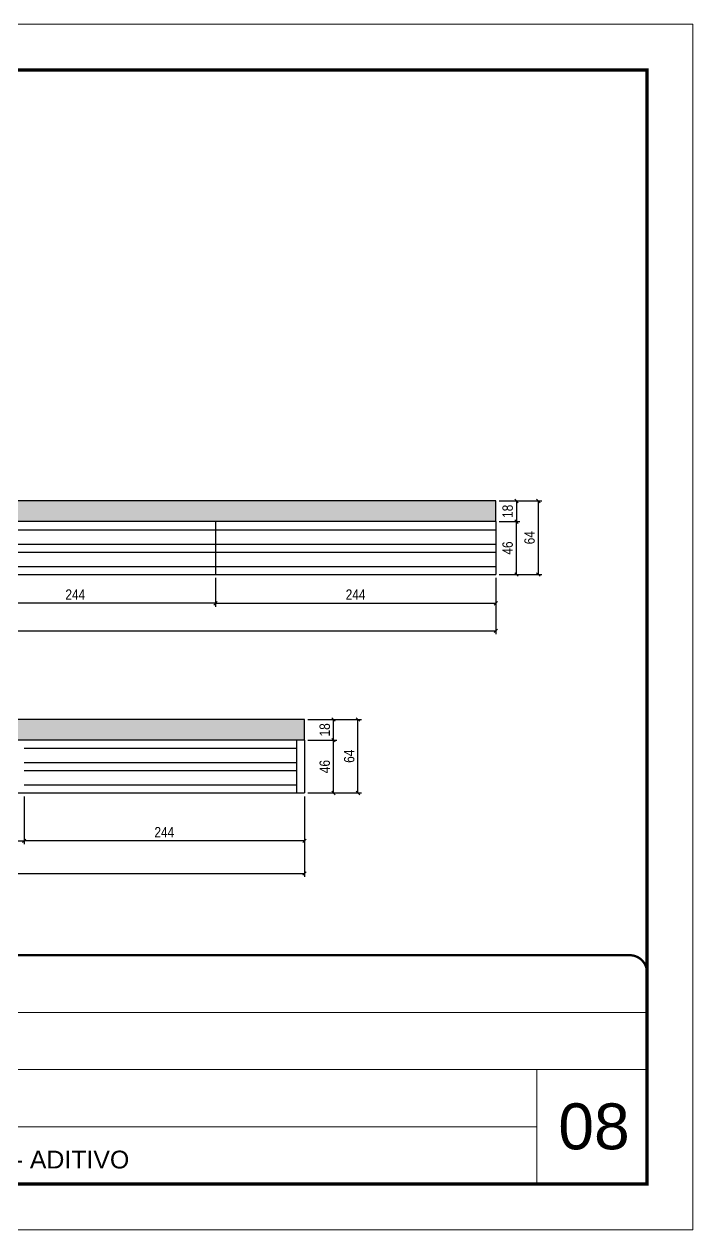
# Model space of a CAD drawing. Extents: x -10448 to -1189, y -11772 to 17235.
# Drawn here: x -4777 to -4195, y 14646 to 15696 of the extents above; entities that cross this region are included whole.
import ezdxf

# ---------------------------------------------------------------- set-up
doc = ezdxf.new("R2010")
doc.units = 0
doc.linetypes.add('CONTINUO', pattern=[0])
doc.linetypes.add('DASHED', pattern=[0.75, 0.5, -0.25])
for name, color, linetype, lineweight in [('CARIMBO', 255, 'Continuous', 9), ('Folhas', 255, 'Continuous', 9), ('SARRAFO DE PRESSAO', 251, 'DASHED', 9)]:
    doc.layers.add(name, color=color, linetype=linetype, lineweight=lineweight)
for name, color, linetype in [('COTA', 241, 'Continuous'), ('Painéis', 200, 'Continuous'), ('SARR_2.2x7', 40, 'Continuous')]:
    doc.layers.add(name, color=color, linetype=linetype)
doc.styles.add('ARIAL', font='arial.ttf')
doc.styles.add('COTA TECNICA-50', font='techl___.ttf', dxfattribs={"height": 9})
doc.dimstyles.new('COTA PAINEL-50', dxfattribs={"dimtxt": 9, "dimasz": 3, "dimexe": 3, "dimexo": 3, "dimgap": 3, "dimtad": 1, "dimdec": 1, "dimzin": 12, "dimdsep": 46, "dimtxsty": 'COTA TECNICA-50', "dimblk1": 'OBLIQUE', "dimblk2": 'OBLIQUE', "dimsah": 1, "dimcen": 0.9, "dimclrd": 4, "dimclre": 4, "dimclrt": 240, "dimadec": 1, "dimazin": 3, "dimtfac": 1, "dimtdec": 1, "dimtmove": 0, "dimatfit": 3, "dimfxl": 1, "dimtolj": 1, "dimtzin": 12, "dimarcsym": 0})

# ---------------------------------------------------------------- blocks, each defined once
blk = doc.blocks.new('9999999999')
at = {"color": 30, "linetype": 'CONTINUO'}
for p, q in [((98564.6, 34379.6), (99584, 34379.6)), ((98564.6, 34329.8), (99488, 34329.8)), ((99584, 34329.8), (99488, 34329.8)), ((99488, 34329.8), (99488, 34230.2)), ((98564.6, 34280), (99488, 34280))]:
    blk.add_line(p, q, dxfattribs=at)
at = {"color": 30, "linetype": 'CONTINUO', "const_width": 2}
blk.add_lwpolyline([(99584, 34230.2), (99584, 34414.4, 0.414214), (99569, 34429.4), (98229, 34429.4, 0.414214), (98214, 34414.4), (98214, 34245.2, 0.414214), (98229, 34230.2), (99584, 34230.2)], format="xyb", dxfattribs=at)
at = {"layer": 'Folhas'}
blk.add_lwpolyline([(98139, 34190.2), (99624, 34190.2), (99624, 35240.2), (98139, 35240.2)], close=True, dxfattribs=at)
at = {"layer": 'Folhas', "color": 30, "const_width": 3}
blk.add_lwpolyline([(98214, 34230.2), (99584, 34230.2), (99584, 35200.2), (98214, 35200.2)], close=True, dxfattribs=at)
at = {"color": 7, "linetype": 'Continuous', "ltscale": 5, "style": 'ARIAL'}
blk.add_text('LATERAL DE VIGA - ADITIVO', height=15.483, dxfattribs=at).set_placement((98837.7, 34243.7))
blk = doc.blocks.new('_Oblique')
at = {"color": 0, "linetype": 'ByBlock', "lineweight": -2}
blk.add_line((-0.5, -0.5), (0.5, 0.5), dxfattribs=at)
blk = doc.blocks.new('*D97')
at = {"layer": 'COTA', "color": 4, "linetype": 'ByBlock', "lineweight": -2, "transparency": 16777216}
for p, q in [((-5020.9, 15023.1), (-5020.9, 14981.4)), ((-4776.9, 15023.1), (-4776.9, 14981.4)), ((-5020.9, 14984.4), (-4776.9, 14984.4))]:
    blk.add_line(p, q, dxfattribs=at)
at = {"layer": 'Defpoints', "color": 0, "linetype": 'ByBlock', "transparency": 16777216}
for p in [(-5020.9, 15026.1), (-4776.9, 15026.1), (-4776.9, 14984.4)]:
    blk.add_point(p, dxfattribs=at)
at = {"layer": 'COTA', "color": 4, "linetype": 'ByBlock', "lineweight": -2, "transparency": 16777216, "xscale": 3, "yscale": 3, "zscale": 3, "rotation": 180}
blk.add_blockref('_Oblique', (-5020.9, 14984.4), dxfattribs=at)
at = {"layer": 'COTA', "color": 4, "linetype": 'ByBlock', "lineweight": -2, "transparency": 16777216, "xscale": 3, "yscale": 3, "zscale": 3}
blk.add_blockref('_Oblique', (-4776.9, 14984.4), dxfattribs=at)
at = {"layer": 'COTA', "color": 240, "linetype": 'ByBlock', "transparency": 16777216, "insert": (-4898.9, 14992), "char_height": 9, "attachment_point": 5, "style": 'COTA TECNICA-50'}
blk.add_mtext('\\A1;244', dxfattribs=at)
blk = doc.blocks.new('*D99')
at = {"layer": 'COTA', "color": 4, "linetype": 'ByBlock', "lineweight": -2, "transparency": 16777216}
for p, q in [((-4776.9, 15023.1), (-4776.9, 14981.4)), ((-4532.9, 15023.1), (-4532.9, 14981.4)), ((-4532.9, 14984.4), (-4776.9, 14984.4))]:
    blk.add_line(p, q, dxfattribs=at)
at = {"layer": 'Defpoints', "color": 0, "linetype": 'ByBlock', "transparency": 16777216}
for p in [(-4776.9, 15026.1), (-4532.9, 15026.1), (-4776.9, 14984.4)]:
    blk.add_point(p, dxfattribs=at)
at = {"layer": 'COTA', "color": 4, "linetype": 'ByBlock', "lineweight": -2, "transparency": 16777216, "xscale": 3, "yscale": 3, "zscale": 3, "rotation": 180}
blk.add_blockref('_Oblique', (-4776.9, 14984.4), dxfattribs=at)
at = {"layer": 'COTA', "color": 4, "linetype": 'ByBlock', "lineweight": -2, "transparency": 16777216, "xscale": 3, "yscale": 3, "zscale": 3}
blk.add_blockref('_Oblique', (-4532.9, 14984.4), dxfattribs=at)
at = {"layer": 'COTA', "color": 240, "linetype": 'ByBlock', "transparency": 16777216, "insert": (-4654.9, 14992), "char_height": 9, "attachment_point": 5, "style": 'COTA TECNICA-50'}
blk.add_mtext('\\A1;244', dxfattribs=at)
blk = doc.blocks.new('*D120')
at = {"layer": 'COTA', "color": 4, "linetype": 'ByBlock', "lineweight": -2, "transparency": 16777216}
for p, q in [((-4529.9, 15072.1), (-4504.7, 15072.1)), ((-4507.7, 15026.1), (-4507.7, 15072.1)), ((-4529.9, 15026.1), (-4504.7, 15026.1))]:
    blk.add_line(p, q, dxfattribs=at)
at = {"layer": 'Defpoints', "color": 0, "linetype": 'ByBlock', "transparency": 16777216}
for p in [(-4532.9, 15072.1), (-4507.7, 15072.1), (-4532.9, 15026.1)]:
    blk.add_point(p, dxfattribs=at)
at = {"layer": 'COTA', "color": 4, "linetype": 'ByBlock', "lineweight": -2, "transparency": 16777216, "xscale": 3, "yscale": 3, "zscale": 3}
for p, rotation in [((-4507.7, 15072.1), 90), ((-4507.7, 15026.1), 270)]:
    blk.add_blockref('_Oblique', p, dxfattribs=dict(at, rotation=rotation))
at = {"layer": 'COTA', "color": 240, "linetype": 'ByBlock', "transparency": 16777216, "insert": (-4515.2, 15049.1), "char_height": 9, "attachment_point": 5, "rotation": 90, "style": 'COTA TECNICA-50'}
blk.add_mtext('\\A1;46', dxfattribs=at)
blk = doc.blocks.new('*D121')
at = {"layer": 'COTA', "color": 4, "linetype": 'ByBlock', "lineweight": -2, "transparency": 16777216}
for p, q in [((-5508.9, 15023.1), (-5508.9, 14953)), ((-4532.9, 15023.1), (-4532.9, 14953)), ((-5508.9, 14956), (-4532.9, 14956))]:
    blk.add_line(p, q, dxfattribs=at)
at = {"layer": 'Defpoints', "color": 0, "linetype": 'ByBlock', "transparency": 16777216}
for p in [(-5508.9, 15026.1), (-4532.9, 15026.1), (-4532.9, 14956)]:
    blk.add_point(p, dxfattribs=at)
at = {"layer": 'COTA', "color": 4, "linetype": 'ByBlock', "lineweight": -2, "transparency": 16777216, "xscale": 3, "yscale": 3, "zscale": 3, "rotation": 180}
blk.add_blockref('_Oblique', (-5508.9, 14956), dxfattribs=at)
at = {"layer": 'COTA', "color": 4, "linetype": 'ByBlock', "lineweight": -2, "transparency": 16777216, "xscale": 3, "yscale": 3, "zscale": 3}
blk.add_blockref('_Oblique', (-4532.9, 14956), dxfattribs=at)
at = {"layer": 'COTA', "color": 240, "linetype": 'ByBlock', "transparency": 16777216, "insert": (-5020.9, 14963.6), "char_height": 9, "attachment_point": 5, "style": 'COTA TECNICA-50'}
blk.add_mtext('\\A1;976', dxfattribs=at)
blk = doc.blocks.new('*D100')
at = {"layer": 'COTA', "color": 4, "linetype": 'ByBlock', "lineweight": -2, "transparency": 16777216}
for p, q in [((-4610.4, 15213.4), (-4610.4, 15188.3)), ((-4366.4, 15213.4), (-4366.4, 15188.3)), ((-4610.4, 15191.3), (-4366.4, 15191.3))]:
    blk.add_line(p, q, dxfattribs=at)
at = {"layer": 'Defpoints', "color": 0, "linetype": 'ByBlock', "transparency": 16777216}
for p in [(-4610.4, 15216.4), (-4366.4, 15216.4), (-4366.4, 15191.3)]:
    blk.add_point(p, dxfattribs=at)
at = {"layer": 'COTA', "color": 4, "linetype": 'ByBlock', "lineweight": -2, "transparency": 16777216, "xscale": 3, "yscale": 3, "zscale": 3, "rotation": 180}
blk.add_blockref('_Oblique', (-4610.4, 15191.3), dxfattribs=at)
at = {"layer": 'COTA', "color": 4, "linetype": 'ByBlock', "lineweight": -2, "transparency": 16777216, "xscale": 3, "yscale": 3, "zscale": 3}
blk.add_blockref('_Oblique', (-4366.4, 15191.3), dxfattribs=at)
at = {"layer": 'COTA', "color": 240, "linetype": 'ByBlock', "transparency": 16777216, "insert": (-4488.4, 15198.9), "char_height": 9, "attachment_point": 5, "style": 'COTA TECNICA-50'}
blk.add_mtext('\\A1;244', dxfattribs=at)
blk = doc.blocks.new('*D101')
at = {"layer": 'COTA', "color": 4, "linetype": 'ByBlock', "lineweight": -2, "transparency": 16777216}
for p, q in [((-4854.4, 15213.4), (-4854.4, 15188.3)), ((-4610.4, 15213.4), (-4610.4, 15188.3)), ((-4610.4, 15191.3), (-4854.4, 15191.3))]:
    blk.add_line(p, q, dxfattribs=at)
at = {"layer": 'Defpoints', "color": 0, "linetype": 'ByBlock', "transparency": 16777216}
for p in [(-4854.4, 15216.4), (-4610.4, 15216.4), (-4854.4, 15191.3)]:
    blk.add_point(p, dxfattribs=at)
at = {"layer": 'COTA', "color": 4, "linetype": 'ByBlock', "lineweight": -2, "transparency": 16777216, "xscale": 3, "yscale": 3, "zscale": 3, "rotation": 180}
blk.add_blockref('_Oblique', (-4854.4, 15191.3), dxfattribs=at)
at = {"layer": 'COTA', "color": 4, "linetype": 'ByBlock', "lineweight": -2, "transparency": 16777216, "xscale": 3, "yscale": 3, "zscale": 3}
blk.add_blockref('_Oblique', (-4610.4, 15191.3), dxfattribs=at)
at = {"layer": 'COTA', "color": 240, "linetype": 'ByBlock', "transparency": 16777216, "insert": (-4732.4, 15198.9), "char_height": 9, "attachment_point": 5, "style": 'COTA TECNICA-50'}
blk.add_mtext('\\A1;244', dxfattribs=at)
blk = doc.blocks.new('*D122')
at = {"layer": 'COTA', "color": 4, "linetype": 'ByBlock', "lineweight": -2, "transparency": 16777216}
for p, q in [((-5318.9, 15213.4), (-5318.9, 15164.4)), ((-4366.4, 15213.4), (-4366.4, 15164.4)), ((-5318.9, 15167.4), (-4366.4, 15167.4))]:
    blk.add_line(p, q, dxfattribs=at)
at = {"layer": 'Defpoints', "color": 0, "linetype": 'ByBlock', "transparency": 16777216}
for p in [(-5318.9, 15216.4), (-4366.4, 15216.4), (-4366.4, 15167.4)]:
    blk.add_point(p, dxfattribs=at)
at = {"layer": 'COTA', "color": 4, "linetype": 'ByBlock', "lineweight": -2, "transparency": 16777216, "xscale": 3, "yscale": 3, "zscale": 3, "rotation": 180}
blk.add_blockref('_Oblique', (-5318.9, 15167.4), dxfattribs=at)
at = {"layer": 'COTA', "color": 4, "linetype": 'ByBlock', "lineweight": -2, "transparency": 16777216, "xscale": 3, "yscale": 3, "zscale": 3}
blk.add_blockref('_Oblique', (-4366.4, 15167.4), dxfattribs=at)
at = {"layer": 'COTA', "color": 240, "linetype": 'ByBlock', "transparency": 16777216, "insert": (-4842.7, 15175), "char_height": 9, "attachment_point": 5, "style": 'COTA TECNICA-50'}
blk.add_mtext('\\A1;952.5', dxfattribs=at)
blk = doc.blocks.new('*D123')
at = {"layer": 'COTA', "color": 4, "linetype": 'ByBlock', "lineweight": -2, "transparency": 16777216}
for p, q in [((-4363.4, 15280.4), (-4345.4, 15280.4)), ((-4348.4, 15280.4), (-4348.4, 15262.4)), ((-4363.4, 15262.4), (-4345.4, 15262.4))]:
    blk.add_line(p, q, dxfattribs=at)
at = {"layer": 'Defpoints', "color": 0, "linetype": 'ByBlock', "transparency": 16777216}
for p in [(-4366.4, 15280.4), (-4366.4, 15262.4), (-4348.4, 15262.4)]:
    blk.add_point(p, dxfattribs=at)
at = {"layer": 'COTA', "color": 4, "linetype": 'ByBlock', "lineweight": -2, "transparency": 16777216, "xscale": 3, "yscale": 3, "zscale": 3}
for p, rotation in [((-4348.4, 15280.4), 90), ((-4348.4, 15262.4), 270)]:
    blk.add_blockref('_Oblique', p, dxfattribs=dict(at, rotation=rotation))
at = {"layer": 'COTA', "color": 240, "linetype": 'ByBlock', "transparency": 16777216, "insert": (-4356, 15271.4), "char_height": 9, "attachment_point": 5, "rotation": 90, "style": 'COTA TECNICA-50'}
blk.add_mtext('\\A1;18', dxfattribs=at)
blk = doc.blocks.new('*D102')
at = {"layer": 'COTA', "color": 4, "linetype": 'ByBlock', "lineweight": -2, "transparency": 16777216}
for p, q in [((-4363.4, 15262.4), (-4345.4, 15262.4)), ((-4348.4, 15216.4), (-4348.4, 15262.4)), ((-4363.4, 15216.4), (-4345.4, 15216.4))]:
    blk.add_line(p, q, dxfattribs=at)
at = {"layer": 'Defpoints', "color": 0, "linetype": 'ByBlock', "transparency": 16777216}
for p in [(-4366.4, 15262.4), (-4348.4, 15262.4), (-4366.4, 15216.4)]:
    blk.add_point(p, dxfattribs=at)
at = {"layer": 'COTA', "color": 4, "linetype": 'ByBlock', "lineweight": -2, "transparency": 16777216, "xscale": 3, "yscale": 3, "zscale": 3}
for p, rotation in [((-4348.4, 15262.4), 90), ((-4348.4, 15216.4), 270)]:
    blk.add_blockref('_Oblique', p, dxfattribs=dict(at, rotation=rotation))
at = {"layer": 'COTA', "color": 240, "linetype": 'ByBlock', "transparency": 16777216, "insert": (-4356, 15239.4), "char_height": 9, "attachment_point": 5, "rotation": 90, "style": 'COTA TECNICA-50'}
blk.add_mtext('\\A1;46', dxfattribs=at)
blk = doc.blocks.new('*D103')
at = {"layer": 'COTA', "color": 4, "linetype": 'ByBlock', "lineweight": -2, "transparency": 16777216}
for p, q in [((-4363.4, 15280.4), (-4326.3, 15280.4)), ((-4329.3, 15216.4), (-4329.3, 15280.4)), ((-4363.4, 15216.4), (-4326.3, 15216.4))]:
    blk.add_line(p, q, dxfattribs=at)
at = {"layer": 'Defpoints', "color": 0, "linetype": 'ByBlock', "transparency": 16777216}
for p in [(-4366.4, 15280.4), (-4329.3, 15280.4), (-4366.4, 15216.4)]:
    blk.add_point(p, dxfattribs=at)
at = {"layer": 'COTA', "color": 4, "linetype": 'ByBlock', "lineweight": -2, "transparency": 16777216, "xscale": 3, "yscale": 3, "zscale": 3}
for p, rotation in [((-4329.3, 15280.4), 90), ((-4329.3, 15216.4), 270)]:
    blk.add_blockref('_Oblique', p, dxfattribs=dict(at, rotation=rotation))
at = {"layer": 'COTA', "color": 240, "linetype": 'ByBlock', "transparency": 16777216, "insert": (-4336.9, 15248.4), "char_height": 9, "attachment_point": 5, "rotation": 90, "style": 'COTA TECNICA-50'}
blk.add_mtext('\\A1;64', dxfattribs=at)
blk = doc.blocks.new('*D124')
at = {"layer": 'COTA', "color": 4, "linetype": 'ByBlock', "lineweight": -2, "transparency": 16777216}
for p, q in [((-4529.9, 15090.1), (-4504.7, 15090.1)), ((-4507.7, 15072.1), (-4507.7, 15090.1)), ((-4529.9, 15072.1), (-4504.7, 15072.1))]:
    blk.add_line(p, q, dxfattribs=at)
at = {"layer": 'Defpoints', "color": 0, "linetype": 'ByBlock', "transparency": 16777216}
for p in [(-4532.9, 15090.1), (-4507.7, 15090.1), (-4532.9, 15072.1)]:
    blk.add_point(p, dxfattribs=at)
at = {"layer": 'COTA', "color": 4, "linetype": 'ByBlock', "lineweight": -2, "transparency": 16777216, "xscale": 3, "yscale": 3, "zscale": 3}
for p, rotation in [((-4507.7, 15090.1), 90), ((-4507.7, 15072.1), 270)]:
    blk.add_blockref('_Oblique', p, dxfattribs=dict(at, rotation=rotation))
at = {"layer": 'COTA', "color": 240, "linetype": 'ByBlock', "transparency": 16777216, "insert": (-4515.2, 15081.1), "char_height": 9, "attachment_point": 5, "rotation": 90, "style": 'COTA TECNICA-50'}
blk.add_mtext('\\A1;18', dxfattribs=at)
blk = doc.blocks.new('*D125')
at = {"layer": 'COTA', "color": 4, "linetype": 'ByBlock', "lineweight": -2, "transparency": 16777216}
for p, q in [((-4529.9, 15090.1), (-4483.3, 15090.1)), ((-4486.3, 15026.1), (-4486.3, 15090.1)), ((-4529.9, 15026.1), (-4483.3, 15026.1))]:
    blk.add_line(p, q, dxfattribs=at)
at = {"layer": 'Defpoints', "color": 0, "linetype": 'ByBlock', "transparency": 16777216}
for p in [(-4532.9, 15090.1), (-4486.3, 15090.1), (-4532.9, 15026.1)]:
    blk.add_point(p, dxfattribs=at)
at = {"layer": 'COTA', "color": 4, "linetype": 'ByBlock', "lineweight": -2, "transparency": 16777216, "xscale": 3, "yscale": 3, "zscale": 3}
for p, rotation in [((-4486.3, 15090.1), 90), ((-4486.3, 15026.1), 270)]:
    blk.add_blockref('_Oblique', p, dxfattribs=dict(at, rotation=rotation))
at = {"layer": 'COTA', "color": 240, "linetype": 'ByBlock', "transparency": 16777216, "insert": (-4493.9, 15058.1), "char_height": 9, "attachment_point": 5, "rotation": 90, "style": 'COTA TECNICA-50'}
blk.add_mtext('\\A1;64', dxfattribs=at)

msp = doc.modelspace()

# ---------------------------------------------------------------- hatches: boundary and pattern name
at = {"layer": 'COTA', "linetype": 'ByBlock'}
h = msp.add_hatch(dxfattribs=at)
h.set_pattern_fill('AR-CONC', color=256, scale=0.03)
h.set_pattern_definition([(50, (-139455.7827, -9207.3767), (5.46554007, -0.47817257), [0.5715, -6.2865]), (355, (-139455.7827, -9207.3767), (-1.05730264, 5.73170536), [0.4572, -5.02921753]), (100.4514447, (-139455.327, -9207.4165), (4.40823741, 5.25353256), [0.48570026, -5.34270734]), (46.1842, (-139455.783, -9205.8527), (8.13237123, -1.26126984), [0.85725, -9.42975]), (96.6355576, (-139455.105, -9205.958), (7.122124, 7.42278374), [0.7285507, -8.01406824]), (351.184151, (-139455.783, -9205.853), (7.122124, 7.42278374), [0.685799, -7.54379196]), (21, (-139455.0207, -9206.2337), (4.54843174, -3.06795595), [0.5715, -6.2865]), (326, (-139455.0207, -9206.2337), (1.85406085, 5.52563898), [0.4572, -5.0292]), (71.451445, (-139454.6417, -9206.4893), (6.40249258, 2.45768307), [0.48570026, -5.34269813]), (37.5, (-139455.7827, -9207.3767), (0.092658098, 2.536651166), [0, -4.96824, 0, -5.1054, 0, -5.04825]), (7.5, (-139455.7827, -9207.3767), (2.004589875, 3.005417245), [0, -2.91084, 0, -4.85394, 0, -1.92405]), (327.5, (-139457.482, -9207.3767), (4.067717855, -0.17186232), [0, -1.905, 0, -5.9436, 0, -7.8867]), (317.5, (-139458.244, -9207.3767), (4.44387544, 0.76279473), [0, -2.4765, 0, -3.94716, 0, -5.6007])])
h.paths.add_polyline_path([(-5318.9, 15262.41), (-4854.4, 15262.41), (-4366.4, 15262.41), (-4366.4, 15280.41), (-4854.4, 15280.41), (-5242.4, 15280.41), (-5345.94, 15280.41), (-5345.94, 15275.41), (-5508.94, 15275.41), (-5508.94, 15263.41), (-5345.94, 15263.41), (-5345.94, 15220.41), (-5318.9, 15220.41)])
h = msp.add_hatch(dxfattribs=at)
h.set_pattern_fill('AR-CONC', color=256, scale=0.03)
h.set_pattern_definition([(50, (-136299.2827, -17227.691), (5.46554007, -0.47817257), [0.5715, -6.2865]), (355, (-136299.2827, -17227.691), (-1.05730264, 5.73170536), [0.4572, -5.02921753]), (100.4514447, (-136298.827, -17227.731), (4.40823741, 5.25353256), [0.48570026, -5.34270734]), (46.1842, (-136299.283, -17226.167), (8.13237123, -1.26126984), [0.85725, -9.42975]), (96.6355576, (-136298.605, -17226.272), (7.122124, 7.42278374), [0.7285507, -8.01406824]), (351.184151, (-136299.283, -17226.167), (7.122124, 7.42278374), [0.685799, -7.54379196]), (21, (-136298.5207, -17226.548), (4.54843174, -3.06795595), [0.5715, -6.2865]), (326, (-136298.5207, -17226.548), (1.85406085, 5.52563898), [0.4572, -5.0292]), (71.451445, (-136298.1417, -17226.804), (6.40249258, 2.45768307), [0.48570026, -5.34269813]), (37.5, (-136299.2827, -17227.6912), (0.092658098, 2.536651166), [0, -4.96824, 0, -5.1054, 0, -5.04825]), (7.5, (-136299.2827, -17227.6912), (2.004589875, 3.005417245), [0, -2.91084, 0, -4.85394, 0, -1.92405]), (327.5, (-136300.982, -17227.6912), (4.067717855, -0.17186232), [0, -1.905, 0, -5.9436, 0, -7.8867]), (317.5, (-136301.744, -17227.691), (4.44387544, 0.76279473), [0, -2.4765, 0, -3.94716, 0, -5.6007])])
h.paths.add_polyline_path([(-4532.94, 15072.14), (-4532.94, 15090.14), (-5508.94, 15090.14), (-5508.94, 15072.14)])

# ---------------------------------------------------------------- linework, layer by layer
for p, q in [((-4366.4, 15262.41), (-4366.4, 15280.41)), ((-4532.94, 15090.14), (-5508.94, 15090.14)), ((-4532.94, 15072.14), (-4532.94, 15090.14))]:
    msp.add_line(p, q, dxfattribs=at)
msp.add_lwpolyline([(-4366.4, 15280.41), (-4854.4, 15280.41), (-5242.4, 15280.41)], dxfattribs=at)
at = {"layer": 'Painéis', "linetype": 'Continuous'}
for p, q in [((-4610.4, 15262.41), (-4610.4, 15216.41)), ((-4366.4, 15262.41), (-4366.4, 15216.41)), ((-4532.94, 15072.14), (-5508.94, 15072.14)), ((-4532.94, 15072.14), (-4532.94, 15026.14)), ((-5508.94, 15026.14), (-4532.94, 15026.14))]:
    msp.add_line(p, q, dxfattribs=at)
for points in [[(-4366.4, 15262.41), (-4854.4, 15262.41), (-5318.9, 15262.41)], [(-5318.9, 15216.41), (-4854.4, 15216.41), (-4366.4, 15216.41)]]:
    msp.add_lwpolyline(points, dxfattribs=at)
at = {"layer": 'SARR_2.2x7', "linetype": 'Continuous'}
for p, q in [((-4854.4, 15255.41), (-4610.4, 15255.41)), ((-4610.4, 15255.41), (-4366.4, 15255.41)), ((-4854.4, 15242.91), (-4610.4, 15242.91)), ((-4854.4, 15235.91), (-4610.4, 15235.91)), ((-4610.4, 15242.91), (-4366.4, 15242.91)), ((-4610.4, 15235.91), (-4366.4, 15235.91)), ((-4854.4, 15223.41), (-4610.4, 15223.41)), ((-4610.4, 15223.41), (-4366.4, 15223.41)), ((-4539.94, 15072.14), (-4539.94, 15026.14)), ((-4776.94, 15065.14), (-4539.94, 15065.14)), ((-4776.94, 15052.64), (-4539.94, 15052.64)), ((-4776.94, 15045.64), (-4539.94, 15045.64)), ((-4776.94, 15033.14), (-4539.94, 15033.14))]:
    msp.add_line(p, q, dxfattribs=at)

# ---------------------------------------------------------------- block references
at = {"layer": 'SARRAFO DE PRESSAO', "color": 6, "linetype": 'ByBlock'}
msp.add_blockref('9999999999', (-103818.76, -19544.55), dxfattribs=at)

# ---------------------------------------------------------------- texts
at = {"layer": 'CARIMBO', "style": 'ARIAL'}
msp.add_text('08', height=40, dxfattribs=at).set_placement((-4311.92, 14715.8))

# ---------------------------------------------------------------- dimensions: what is measured, and where the dimension line sits
at = {"layer": 'COTA', "linetype": 'ByBlock'}
for base, p1, p2, picture, middle in [((-4348.42, 15262.41), (-4366.4, 15280.41), (-4366.4, 15262.41), '*D123', (-4356.01, 15271.41)), ((-4329.3, 15280.41), (-4366.4, 15216.41), (-4366.4, 15280.41), '*D103', (-4336.89, 15248.41)), ((-4348.42, 15262.41), (-4366.4, 15216.41), (-4366.4, 15262.41), '*D102', (-4356.01, 15239.41)), ((-4507.65, 15090.14), (-4532.94, 15072.14), (-4532.94, 15090.14), '*D124', (-4515.24, 15081.14)), ((-4486.3, 15090.14), (-4532.94, 15026.14), (-4532.94, 15090.14), '*D125', (-4493.89, 15058.14)), ((-4507.65, 15072.14), (-4532.94, 15026.14), (-4532.94, 15072.14), '*D120', (-4515.24, 15049.14))]:
    dim = msp.add_linear_dim(base=base, p1=p1, p2=p2, angle=90, dimstyle='COTA PAINEL-50', dxfattribs=at)
    dim.commit()
    dim.dimension.update_dxf_attribs({"geometry": picture, "text_midpoint": middle})
for base, p1, p2, picture, middle in [((-4366.4, 15167.4), (-5318.9, 15216.41), (-4366.4, 15216.41), '*D122', (-4842.65, 15175.03)), ((-4366.4, 15191.32), (-4610.4, 15216.41), (-4366.4, 15216.41), '*D100', (-4488.4, 15198.89)), ((-4776.94, 14984.38), (-5020.94, 15026.14), (-4776.94, 15026.14), '*D97', (-4898.94, 14991.95))]:
    dim = msp.add_linear_dim(base=base, p1=p1, p2=p2, dimstyle='COTA PAINEL-50', override={"dimarcsym": 1}, dxfattribs=at)
    dim.commit()
    dim.dimension.update_dxf_attribs({"geometry": picture, "text_midpoint": middle})
for base, p1, p2, picture, middle in [((-4854.4, 15191.32), (-4610.4, 15216.41), (-4854.4, 15216.41), '*D101', (-4732.4, 15191.32)), ((-4776.94, 14984.38), (-4532.94, 15026.14), (-4776.94, 15026.14), '*D99', (-4654.94, 14984.38))]:
    dim = msp.add_linear_dim(base=base, p1=p1, p2=p2, dimstyle='COTA PAINEL-50', override={"dimarcsym": 1}, dxfattribs=at)
    dim.commit()
    dim.dimension.update_dxf_attribs({"geometry": picture, "text_midpoint": middle, "dimtype": 160})
dim = msp.add_linear_dim(base=(-4532.94, 14955.98), p1=(-5508.94, 15026.14), p2=(-4532.94, 15026.14), dimstyle='COTA PAINEL-50', dxfattribs=at)
dim.commit()
dim.dimension.update_dxf_attribs({"geometry": '*D121', "text_midpoint": (-5020.94, 14963.6)})

doc.saveas('drawing.dxf')
